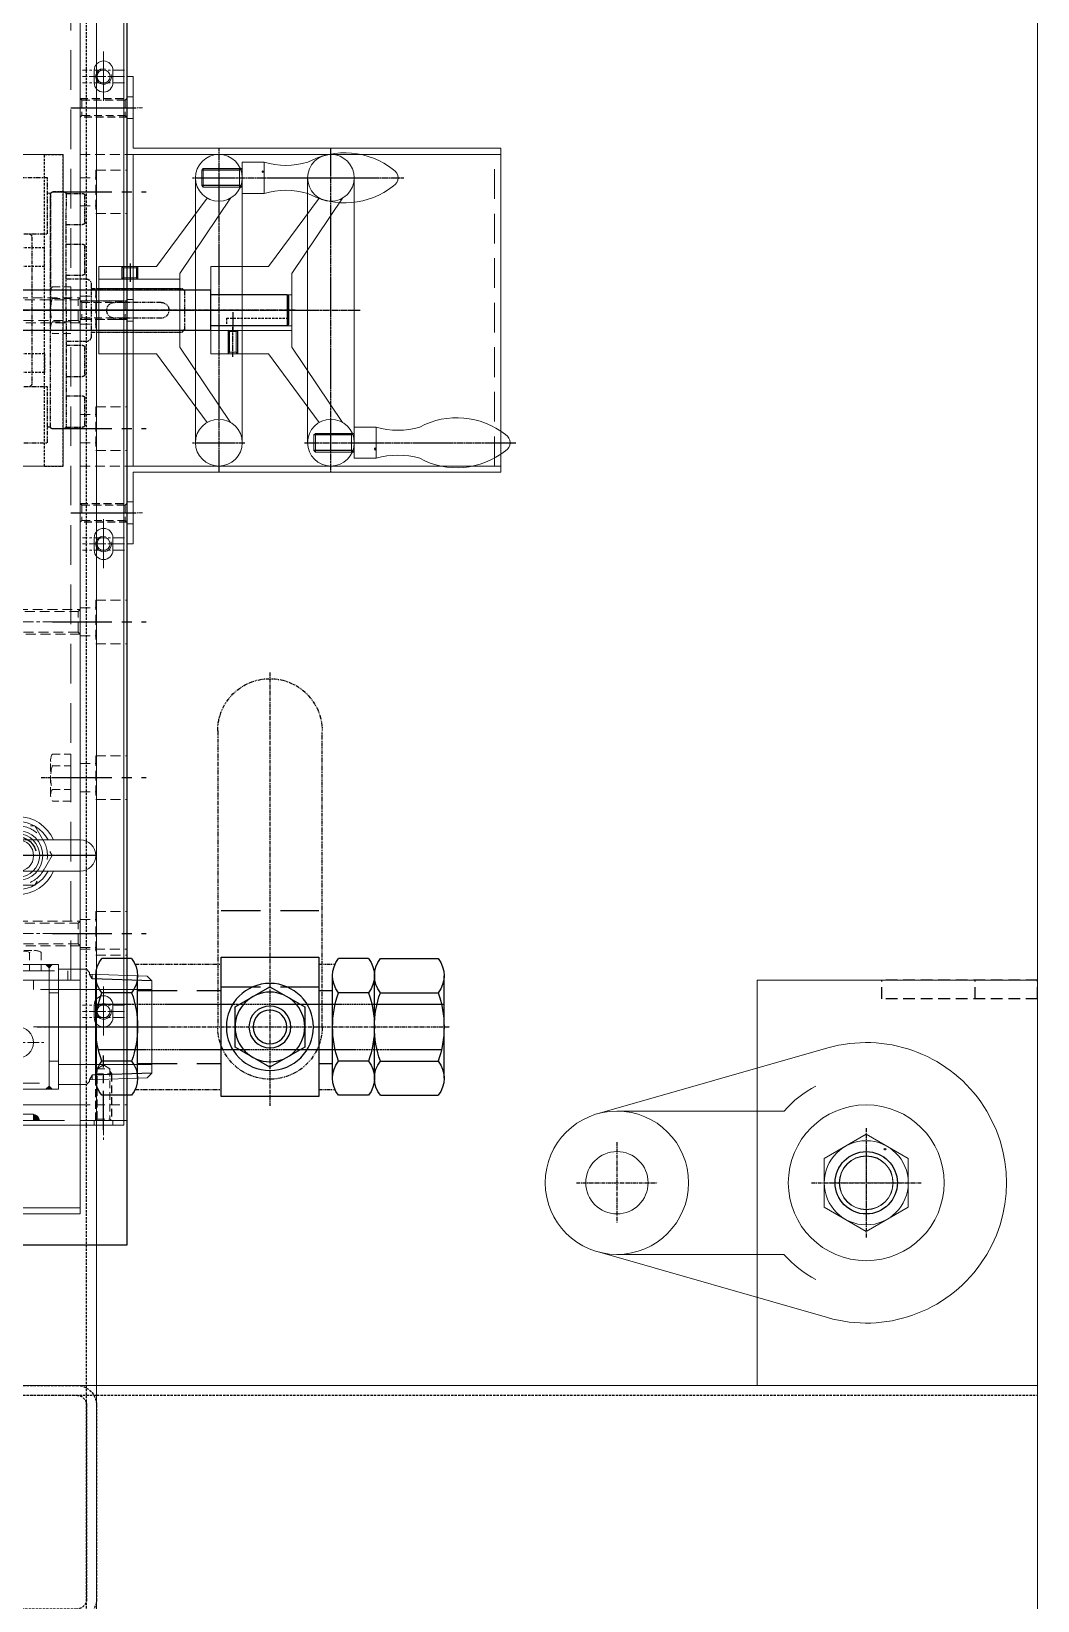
# Model space of a CAD drawing. Header units: millimetres. Extents: x -32759 to 129432, y 390 to 54305.
# Drawn here: x 22069 to 22392, y 24913 to 25416 of the extents above; entities that cross this region are included whole.
import ezdxf

# ---------------------------------------------------------------- set-up
doc = ezdxf.new("R2010")
doc.units = ezdxf.units.MM
for name, pattern in [('AM_ISO08W050', [18, 12, -1.5, 3, -1.5]), ('CENTER', [2, 1.25, -0.25, 0.25, -0.25]), ('CENTER1', [10, 7, -1, 1, -1]), ('CENTER2', [28.575, 19.05, -3.175, 3.175, -3.175]), ('DASHED', [19.05, 12.7, -6.35]), ('HIDDEN', [0.375, 0.25, -0.125]), ('HIDDEN2', [4.7625, 3.175, -1.5875]), ('HIDDENX2', [19.05, 12.7, -6.35]), ('PHANTOM', [2.5, 1.25, -0.25, 0.25, -0.25, 0.25, -0.25]), ('PHANTOMX2', [5, 2.5, -0.5, 0.5, -0.5, 0.5, -0.5])]:
    doc.linetypes.add(name, pattern=pattern)
for name, color, linetype in [('01a', 8, 'Continuous'), ('01d', 211, 'Continuous'), ('102', 7, 'Continuous'), ('BALL-VALVE-1', 1, 'CENTER'), ('BALL-VALVE-2', 2, 'HIDDEN'), ('BALL-VALVE-3', 3, 'DASHED'), ('BALL-VALVE-4', 4, 'PHANTOM'), ('BALL-VALVE-5', 7, 'Continuous'), ('BALL-VALVE-8', 8, 'Continuous'), ('BOM-UDEF', 3, 'Continuous'), ('CEN', 1, 'CENTER'), ('CENTER', 1, 'CENTER'), ('CL', 1, 'CENTER'), ('FL', 3, 'Continuous'), ('H', 2, 'HIDDEN'), ('HL', 2, 'HIDDEN'), ('IL', 5, 'PHANTOM'), ('RD', 5, 'Continuous'), ('THIN', 3, 'Continuous'), ('중심선', 1, 'CENTER2')]:
    doc.layers.add(name, color=color, linetype=linetype)
doc.layers.add('_BODY', color=7, linetype='Continuous', lineweight=13)

# ---------------------------------------------------------------- blocks, each defined once
blk = doc.blocks.new('r6urtwtw')
at = {"ltscale": 0.5}
blk.add_line((205988.3, 30897.38), (208348.3, 30897.38), dxfattribs=at)
blk = doc.blocks.new('6ertwstw')
at = {"ltscale": 0.5}
for q in [(205552.73, 31324.74), (205627.73, 30724.74)]:
    blk.add_line((205627.73, 31324.74), q, dxfattribs=at)
at = {"layer": 'HL', "ltscale": 3}
blk.add_line((205624.53, 30724.74), (205624.53, 31324.74), dxfattribs=at)
blk = doc.blocks.new('5ysrgsds')
at = {"color": 1, "linetype": 'AM_ISO08W050'}
for p, q in [((32769.17, -91740.58), (32769.17, -91764.58)), ((32757.17, -91752.58), (32781.17, -91752.58))]:
    blk.add_line(p, q, dxfattribs=at)
at = {"color": 3}
blk.add_circle((32769.17, -91752.58), 8.65, dxfattribs=at)
at = {"color": 1}
blk.add_arc((32769.17, -91752.58), 10, 270, 180, dxfattribs=at)
blk = doc.blocks.new('turwt')
at = {"color": 3}
for p, q in [((209511.67, 17710.88), (209421.67, 17710.88)), ((209421.67, 17710.88), (209421.67, 17580.88)), ((209511.67, 17710.88), (209511.67, 17580.88)), ((209511.67, 17580.88), (209421.67, 17580.88))]:
    blk.add_line(p, q, dxfattribs=at)
blk.add_blockref('5ysrgsds', (176707.5, 109398.46), dxfattribs=at)
blk = doc.blocks.new('6erwt')
at = {"layer": 'H', "ltscale": 15}
for p, q in [((209894.97, 17670.64), (209894.97, 17676.64)), ((209894.97, 17676.64), (209944.97, 17676.64)), ((209914.97, 17670.64), (209914.97, 17676.64)), ((209944.97, 17670.64), (209944.97, 17676.64)), ((209894.97, 17670.64), (209944.97, 17670.64))]:
    blk.add_line(p, q, dxfattribs=at)
blk = doc.blocks.new('HS_BOM', base_point=(-3113.55, 16316.28))
at = {"layer": 'BOM-UDEF'}
blk.add_circle((-3113.55, 16316.28), 0.25, dxfattribs=at)
blk = doc.blocks.new('jt-m20앙카조절좌-b')
for p, q in [((63882.05, 12636.07), (63956, 12657.24)), ((63888.38, 12636.96), (63942, 12636.96)), ((63968.38, 12629.55), (63954.88, 12621.76)), ((63981.88, 12621.76), (63968.38, 12629.55)), ((63954.88, 12621.76), (63954.88, 12606.17)), ((63981.88, 12606.17), (63981.88, 12621.76)), ((63954.88, 12606.17), (63968.38, 12598.37)), ((63968.38, 12598.37), (63981.88, 12606.17)), ((63882.05, 12591.85), (63956, 12570.69)), ((63888.38, 12590.96), (63942, 12590.96))]:
    blk.add_line(p, q)
for centre, radius in [((63888.38, 12613.96), 23), ((63968.38, 12613.96), 25), ((63968.38, 12613.96), 13.5), ((63888.38, 12613.96), 10), ((63968.38, 12613.96), 8.56)]:
    blk.add_circle(centre, radius)
for radius, start, end in [(45.01, 254.0289, 105.9711), (35, 117.4585, 138.9177), (35, 221.0823, 242.5415)]:
    blk.add_arc((63968.38, 12613.96), radius, start, end)
at = {"layer": 'CL'}
for p, q in [((63968.38, 12631.54), (63968.38, 12596.38)), ((63888.38, 12626.96), (63888.38, 12600.96)), ((63875.38, 12613.96), (63901.38, 12613.96)), ((63950.8, 12613.96), (63985.96, 12613.96))]:
    blk.add_line(p, q, dxfattribs=at)
at = {"layer": 'RD'}
blk.add_circle((63968.38, 12613.96), 10, dxfattribs=at)
at = {"layer": 'BOM-UDEF'}
blk.add_blockref('HS_BOM', (63974.38, 12624.76), dxfattribs=at)
blk = doc.blocks.new('etqwrw')
at = {"color": 0, "rotation": 270}
for name, p in [('turwt', (193448.45, 226652.08)), ('6erwt', (193482.69, 227125.38))]:
    blk.add_blockref(name, p, dxfattribs=at)
at = {"extrusion": (0, 0, -1), "zscale": -1, "rotation": 89.98150622363195}
blk.add_blockref('jt-m20앙카조절좌-b', (-198501.02, -46797.05), dxfattribs=at)
blk = doc.blocks.new('78544')
at = {"color": 0}
for name, p in [('r6urtwtw', (-16068.99, -6753.33)), ('6ertwstw', (-14113.42, -7180.69)), ('etqwrw', (-19515.03, 6913.65))]:
    blk.add_blockref(name, p, dxfattribs=at)
blk = doc.blocks.new('546YQQR3')
at = {"ltscale": 0.5}
blk.add_line((208098.28, 17591.14), (207248.28, 17591.14), dxfattribs=at)
at = {"layer": 'CL', "ltscale": 0.5}
blk.add_line((207673.28, 17601.14), (207673.28, 16756.14), dxfattribs=at)
blk = doc.blocks.new('T7WERRR')
at = {"ltscale": 0.5}
blk.add_circle((209733.01, 15880.5), 4.5, dxfattribs=at)
at = {"layer": 'CL', "ltscale": 0.5}
for p, q in [((209733.01, 15886.31), (209733.01, 15874.7)), ((209727.2, 15880.5), (209738.81, 15880.5))]:
    blk.add_line(p, q, dxfattribs=at)
blk = doc.blocks.new('563RR')
at = {"ltscale": 0.5}
for p, q in [((209510.14, 15769.84), (209510.14, 15899.84)), ((209510.14, 15899.84), (209610.14, 15899.84)), ((209610.14, 15769.84), (209610.14, 15899.84)), ((209510.14, 15769.84), (209610.14, 15769.84))]:
    blk.add_line(p, q, dxfattribs=at)
for p in [(-207.86, -5.67), (-137.86, -5.67), (-207.86, -85.67), (-137.86, -85.67)]:
    blk.add_blockref('T7WERRR', p)
blk = doc.blocks.new('RUERR')
at = {"layer": 'HL', "ltscale": 3}
for p, q in [((209510.14, 15623.75), (209610.14, 15623.75)), ((209510.14, 15617.75), (209510.14, 15623.75)), ((209610.14, 15617.75), (209610.14, 15623.75)), ((209510.14, 15617.75), (209610.14, 15617.75))]:
    blk.add_line(p, q, dxfattribs=at)
blk = doc.blocks.new('T7IEEW')
at = {"layer": 'HL', "ltscale": 3}
for p, q in [((209746.18, 15617.75), (209746.18, 15623.75)), ((209864.18, 15623.75), (209746.18, 15623.75)), ((209864.18, 15617.75), (209864.18, 15623.75)), ((209864.18, 15617.75), (209746.18, 15617.75))]:
    blk.add_line(p, q, dxfattribs=at)
blk = doc.blocks.new('6RUWAQ')
for name, p in [('563RR', (0, 479.03)), ('RUERR', (0, 755.12))]:
    blk.add_blockref(name, p)
at = {"rotation": 90}
blk.add_blockref('T7IEEW', (225163.9, -193491.31), dxfattribs=at)
at = {"xscale": -1}
for name, p, rotation in [('T7IEEW', (193956.39, -193491.31), 270), ('RUERR', (0, 31872.62), 180)]:
    blk.add_blockref(name, p, dxfattribs=dict(at, rotation=rotation))
blk = doc.blocks.new('UYEWS')
for name, p in [('546YQQR3', (0, 293.69)), ('6RUWAQ', (-1886.86, 1495.21))]:
    blk.add_blockref(name, p)
blk = doc.blocks.new('56WERWT')
at = {"ltscale": 0.5}
for p, q in [((208553.36, 12985.34), (207713.36, 12985.34)), ((207713.36, 12985.34), (207713.36, 12910.34)), ((208553.36, 12985.34), (208553.36, 12910.34)), ((207713.36, 12910.34), (208553.36, 12910.34))]:
    blk.add_line(p, q, dxfattribs=at)
at = {"layer": 'HL', "ltscale": 3}
for p, q in [((207713.36, 12982.14), (208553.36, 12982.14)), ((207713.36, 12913.54), (208553.36, 12913.54))]:
    blk.add_line(p, q, dxfattribs=at)
blk = doc.blocks.new('875654')
at = {"layer": 'HL', "ltscale": 3}
for p, q in [((237346.1, 2606.34), (237283.9, 2606.34)), ((237277.5, 2599.94), (237277.5, 2537.74)), ((237280.7, 2599.94), (237280.7, 2537.74)), ((237346.1, 2603.14), (237283.9, 2603.14)), ((237349.3, 2537.74), (237349.3, 2599.94)), ((237352.5, 2537.74), (237352.5, 2599.94)), ((237283.9, 2534.54), (237346.1, 2534.54)), ((237283.9, 2531.34), (237346.1, 2531.34))]:
    blk.add_line(p, q, dxfattribs=at)
for centre, radius, start, end in [((237283.9, 2599.94), 6.4, 90, 180), ((237346.1, 2599.94), 6.4, 0, 90), ((237283.9, 2599.94), 3.2, 90, 180), ((237346.1, 2599.94), 3.2, 0, 90), ((237283.9, 2537.74), 6.4, 180, 270), ((237283.9, 2537.74), 3.2, 180, 270), ((237346.1, 2537.74), 6.4, 270, 0), ((237346.1, 2537.74), 3.2, 270, 0)]:
    blk.add_arc(centre, radius, start, end, dxfattribs=at)
blk = doc.blocks.new('574534')
for name, p in [('UYEWS', (-13724.46, 3117.63)), ('56WERWT', (-14184.54, 8017.12))]:
    blk.add_blockref(name, p)
at = {"color": 0}
blk.add_blockref('875654', (-43748.68, 18396.12), dxfattribs=at)
blk = doc.blocks.new('AE4TV4SE5YR6Y')
at = {"color": 2, "linetype": 'HIDDENX2', "ltscale": 0.5}
blk.add_lwpolyline([(-7337.92, 5245.23), (-7326.95, 5245.23), (-7321.47, 5254.73), (-7326.95, 5264.23), (-7337.92, 5264.23), (-7343.41, 5254.73), (-7337.92, 5245.23)], dxfattribs=at)
blk.add_circle((-7332.44, 5254.73), 9.5, dxfattribs=at)
blk.add_circle((-7332.44, 5254.73), 5.05)
at = {"layer": 'CENTER'}
for p, q in [((-7332.44, 5267.23), (-7332.44, 5242.23)), ((-7346.41, 5254.73), (-7318.47, 5254.73))]:
    blk.add_line(p, q, dxfattribs=at)
at = {"layer": 'THIN'}
blk.add_arc((-7332.44, 5254.73), 6, 255, 165, dxfattribs=at)
blk = doc.blocks.new('A4TCES5YTRTY')
at = {"color": 2, "linetype": 'HIDDENX2', "ltscale": 0.2}
for p, q in [((-7334.72, 5174.17), (-7340.64, 5174.17)), ((-7334.14, 5176.05), (-7334.14, 5164.79)), ((-7334.72, 5166.67), (-7340.64, 5166.67))]:
    blk.add_line(p, q, dxfattribs=at)
blk.add_lwpolyline([(-7340.64, 5177.92), (-7334.72, 5177.92, -0.309401), (-7334.72, 5174.17, -0.154701), (-7334.72, 5166.67, -0.309401), (-7334.72, 5162.91), (-7340.64, 5162.91), (-7340.64, 5177.92)], format="xyb", dxfattribs=at)
at = {"layer": 'CENTER'}
blk.add_line((-7331.14, 5170.42), (-7343.64, 5170.42), dxfattribs=at)
blk = doc.blocks.new('A$C0981541C')
at = {"color": 3}
for p, q in [((365, 40), (-65, 40)), ((-65, 40), (-65, 0)), ((365, 0), (365, 40)), ((365, 0), (-65, 0))]:
    blk.add_line(p, q, dxfattribs=at)
at = {"color": 2, "linetype": 'HIDDENX2'}
for p, q in [((-62, 40), (-62, 4)), ((362, 4), (362, 40)), ((-65, 4), (-62, 4)), ((-65, 3), (365, 3)), ((362, 4), (365, 4))]:
    blk.add_line(p, q, dxfattribs=at)
at = {"color": 1, "linetype": 'CENTER', "ltscale": 3}
for p, q in [((-25, 34.44), (-25, 5.56)), ((325, 34.44), (325, 5.56)), ((-10.56, 20), (-39.44, 20)), ((310.56, 20), (339.44, 20))]:
    blk.add_line(p, q, dxfattribs=at)
at = {"color": 3}
for centre in [(-25, 20), (325, 20)]:
    blk.add_circle(centre, 7, dxfattribs=at)
at = {"extrusion": (0, 0, -1), "zscale": -1, "rotation": 90.00000000000004}
for p in [(5279.73, 7352.44), (4929.73, 7352.44)]:
    blk.add_blockref('AE4TV4SE5YR6Y', p, dxfattribs=at)
at = {"extrusion": (0, 0, -1), "xscale": -1, "zscale": -1}
blk.add_blockref('A4TCES5YTRTY', (-7278.64, -5150.42), dxfattribs=at)
at = {"xscale": -1}
blk.add_blockref('A4TCES5YTRTY', (-6978.64, -5150.42), dxfattribs=at)
at = {"extrusion": (0, 0, -1), "xscale": -1, "zscale": -1, "rotation": 270}
for p in [(-5170.42, 7343.64), (-5320.42, 7343.64), (-5470.42, 7343.64)]:
    blk.add_blockref('A4TCES5YTRTY', p, dxfattribs=at)
blk = doc.blocks.new('A$C4AA64E7E')
at = {"color": 3}
for p, q in [((-20, 0), (-20, -40)), ((-20, 0), (630, 0)), ((-20, -40), (630, -40))]:
    blk.add_line(p, q, dxfattribs=at)
at = {"color": 2, "linetype": 'HIDDENX2', "ltscale": 3}
blk.add_line((-5, 0), (-5, -3), dxfattribs=at)
at = {"color": 2, "linetype": 'HIDDENX2'}
blk.add_line((-20, -3), (630, -3), dxfattribs=at)
at = {"color": 1, "linetype": 'CENTER', "ltscale": 3}
blk.add_line((8.91, -20), (-8.91, -20), dxfattribs=at)
at = {"color": 3}
blk.add_circle((0, -20), 5, dxfattribs=at)
blk = doc.blocks.new('A$C50693D2F')
at = {"color": 0, "linetype": 'HIDDEN', "ltscale": 10}
for p, q in [((17.3, -6.06), (17.3, -11.06)), ((18.9, -6.49), (18.9, -10.62))]:
    blk.add_line(p, q, dxfattribs=at)
for points in [[(2.3, -6.06), (2.73, -6.49), (2.73, -10.62), (2.3, -11.06)], [(2.73, -6.49), (18.9, -6.49), (20.09, -8.56), (18.9, -10.62), (2.73, -10.62)]]:
    blk.add_lwpolyline(points, dxfattribs=at)
at = {"layer": 'CENTER', "ltscale": 10}
blk.add_line((-0.7, -8.56), (23.09, -8.56), dxfattribs=at)
at = {"layer": 'THIN', "color": 0, "linetype": 'HIDDEN', "ltscale": 10}
for points in [[(2.3, -6.06), (17.3, -6.06), (18.05, -6.49)], [(18.05, -10.62), (17.3, -11.06), (2.3, -11.06)]]:
    blk.add_lwpolyline(points, dxfattribs=at)
blk = doc.blocks.new('A$C48716A74')
at = {"color": 2}
for p, q in [((-15, -60), (-15, 460)), ((0, 460), (-15, 460)), ((0, -60), (0, 460)), ((0, -60), (-15, -60))]:
    blk.add_line(p, q, dxfattribs=at)
at = {"color": 0, "linetype": 'HIDDEN2'}
for p, q in [((0, 455), (-15, 455)), ((-5, 407), (-15, 407)), ((0, 405), (-15, 405)), ((-5, 393), (-5, 407)), ((0, 404.5), (-5, 404.5)), ((-5, 393), (-15, 393)), ((0, 395.5), (-5, 395.5)), ((-5, 357), (-15, 357)), ((-5, 343), (-5, 357)), ((0, 354.5), (-5, 354.5)), ((-5, 343), (-15, 343)), ((0, 345.5), (-5, 345.5)), ((-5, 307), (-15, 307)), ((-5, 293), (-5, 307)), ((0, 304.5), (-5, 304.5)), ((-5, 293), (-15, 293)), ((0, 295.5), (-5, 295.5)), ((0, 250), (-15, 250)), ((-5, 245), (-15, 245)), ((-5, 231), (-5, 245)), ((0, 242.5), (-5, 242.5)), ((0, 233.5), (-5, 233.5)), ((-5, 231), (-15, 231)), ((-5, 207), (-15, 207)), ((-5, 193), (-5, 207)), ((0, 203), (-15, 203)), ((0, 204.5), (-5, 204.5)), ((0, 197), (-15, 197)), ((-5, 193), (-15, 193)), ((0, 195.5), (-5, 195.5)), ((-5, 169), (-15, 169)), ((-5, 155), (-5, 169)), ((0, 166.5), (-5, 166.5)), ((0, 157.5), (-5, 157.5)), ((-5, 155), (-15, 155)), ((0, 150), (-15, 150)), ((-5, 107), (-15, 107)), ((-5, 93), (-5, 107)), ((0, 104.5), (-5, 104.5)), ((-5, 93), (-15, 93)), ((0, 95.5), (-5, 95.5)), ((-5, 57), (-15, 57)), ((-5, 43), (-5, 57)), ((0, 54.5), (-5, 54.5)), ((0, 45.5), (-5, 45.5)), ((-5, 43), (-15, 43)), ((-5, 7), (-15, 7)), ((-5, -7), (-5, 7)), ((0, 4.5), (-5, 4.5)), ((0, -5), (-15, -5)), ((0, -4.5), (-5, -4.5)), ((-5, -7), (-15, -7)), ((0, -55), (-15, -55))]:
    blk.add_line(p, q, dxfattribs=at)
at = {"color": 1, "linetype": 'CENTER', "ltscale": 3}
for p, q in [((-7.5, 429.58), (-7.5, 420.42)), ((-2.92, 425), (-12.08, 425)), ((-7.5, 279.58), (-7.5, 270.42)), ((-2.92, 275), (-12.08, 275)), ((-7.5, 129.58), (-7.5, 120.42)), ((-2.92, 125), (-12.08, 125)), ((-2.92, -25), (-12.08, -25)), ((-7.5, -20.42), (-7.5, -29.58))]:
    blk.add_line(p, q, dxfattribs=at)
at = {"color": 251, "linetype": 'HIDDEN', "ltscale": 10}
for points in [[(-15, 262), (-14.46, 262.54), (-14.46, 267.46), (-15, 268)], [(-14.46, 267.46), (-0.54, 267.46)], [(0, 262), (-0.54, 262.54), (-0.54, 267.46), (0, 268)], [(-0.54, 262.54), (-14.46, 262.54)], [(-15, 197), (-14.46, 197.54), (-14.46, 202.46), (-15, 203)], [(-14.46, 202.46), (-0.54, 202.46)], [(0, 197), (-0.54, 197.54), (-0.54, 202.46), (0, 203)], [(-0.54, 197.54), (-14.46, 197.54)], [(-15, 132), (-14.46, 132.54), (-14.46, 137.46), (-15, 138)], [(-14.46, 137.46), (-0.54, 137.46)], [(0, 132), (-0.54, 132.54), (-0.54, 137.46), (0, 138)], [(-0.54, 132.54), (-14.46, 132.54)]]:
    blk.add_lwpolyline(points, dxfattribs=at)
at = {"color": 3}
for centre in [(-7.5, 425), (-7.5, 275), (-7.5, 125), (-7.5, -25)]:
    blk.add_circle(centre, 2.1, dxfattribs=at)
for centre in [(-7.5, 425), (-7.5, 275), (-7.5, 125), (-7.5, -25)]:
    blk.add_arc(centre, 2.5, 254.966, 194.591)
at = {"layer": 'CEN', "color": 6, "linetype": 'CENTER2'}
for p, q in [((8.85, 430), (-21.19, 430)), ((8.85, -30), (-21.19, -30))]:
    blk.add_line(p, q, dxfattribs=at)
at = {"layer": 'CEN', "linetype": 'CENTER2'}
for p, q in [((8.85, 400), (-21.19, 400)), ((8.85, 400), (-21.19, 400)), ((8.85, 350), (-21.19, 350)), ((8.85, 350), (-21.19, 350)), ((8.85, 300), (-21.19, 300)), ((8.85, 300), (-21.19, 300)), ((8.85, 238), (-21.19, 238)), ((8.85, 238), (-21.19, 238)), ((8.85, 200), (-21.19, 200)), ((8.85, 200), (-21.19, 200)), ((8.85, 162), (-21.19, 162)), ((8.85, 162), (-21.19, 162)), ((8.85, 100), (-21.19, 100)), ((8.85, 100), (-21.19, 100)), ((8.85, 50), (-21.19, 50)), ((8.85, 50), (-21.19, 50)), ((8.85, 0), (-21.19, 0)), ((8.85, 0), (-21.19, 0))]:
    blk.add_line(p, q, dxfattribs=at)
at = {"layer": 'CENTER', "linetype": 'PHANTOMX2', "ltscale": 10}
for p, q in [((3, 265), (-18, 265)), ((3, 135), (-18, 135))]:
    blk.add_line(p, q, dxfattribs=at)
at = {"layer": 'THIN', "color": 251, "linetype": 'HIDDEN', "ltscale": 10}
for points in [[(-15, 268), (0, 268)], [(0, 262), (-15, 262)], [(-15, 203), (0, 203)], [(0, 197), (-15, 197)], [(-15, 138), (0, 138)], [(0, 132), (-15, 132)]]:
    blk.add_lwpolyline(points, dxfattribs=at)
at = {"ltscale": 10, "rotation": 270}
blk.add_blockref('A$C50693D2F', (1.06, 462.3), dxfattribs=at)
at = {"ltscale": 10, "xscale": -1, "rotation": 270}
blk.add_blockref('A$C50693D2F', (1.06, -62.3), dxfattribs=at)
blk = doc.blocks.new('A$C4E0D1D3E')
at = {"color": 4}
for p, q in [((-2, -13), (-2, 10)), ((0, 10), (-2, 10)), ((0, -15), (0, 10)), ((-2, -13), (-120, -13)), ((-120, -13), (-120, -117)), ((0, -15), (-120, -15)), ((-2, -15), (-2, -115)), ((0, -15), (0, -115)), ((-120, -115), (0, -115)), ((0, -115), (0, -140)), ((-2, -117), (-120, -117)), ((-2, -140), (-2, -117)), ((0, -140), (-2, -140))]:
    blk.add_line(p, q, dxfattribs=at)
at = {"color": 1, "linetype": 'CENTER'}
for p, q in [((-5, 0), (3, 0)), ((-5, -65), (3, -65)), ((-5, -130), (3, -130))]:
    blk.add_line(p, q, dxfattribs=at)
at = {"color": 2, "linetype": 'HIDDEN2', "ltscale": 3}
for p, q in [((-2, 3.5), (0, 3.5)), ((-2, -3.5), (0, -3.5)), ((-118, -15), (-118, -115)), ((-2, -61.5), (0, -61.5)), ((-2, -68.5), (0, -68.5)), ((-2, -126.5), (0, -126.5)), ((-2, -133.5), (0, -133.5))]:
    blk.add_line(p, q, dxfattribs=at)
blk = doc.blocks.new('A$C1A602C20')
at = {"color": 3}
for p, q in [((503.16, -121.52), (-116.84, -121.52)), ((-116.84, -123.52), (-116.84, -121.52)), ((503.16, -123.52), (-116.84, -123.52))]:
    blk.add_line(p, q, dxfattribs=at)
blk = doc.blocks.new('A$C53025D84')
at = {"layer": 'BALL-VALVE-1'}
for p, q in [((123.76, 60.25), (123.76, -78.79)), ((181.53, -53.51), (65.99, -53.51))]:
    blk.add_line(p, q, dxfattribs=at)
at = {"layer": 'BALL-VALVE-2'}
for p, q in [((179.64, -46.25), (67.87, -46.25)), ((178.79, -60.78), (68.72, -60.78))]:
    blk.add_line(p, q, dxfattribs=at)
at = {"layer": 'BALL-VALVE-3'}
for p, q in [((139.43, -16.1), (108.08, -16.1)), ((108.11, -41.78), (103.64, -41.78)), ((139.43, -40.62), (108.08, -40.62)), ((166.23, -41.78), (139.4, -41.78)), ((108.11, -65.25), (103.64, -65.25)), ((166.23, -65.25), (139.4, -65.25))]:
    blk.add_line(p, q, dxfattribs=at)
at = {"layer": 'BALL-VALVE-4'}
for p, q in [((108.11, -33.4), (102.83, -33.4)), ((167.03, -33.4), (139.4, -33.4)), ((108.11, -73.63), (102.83, -73.63)), ((167.03, -73.63), (139.4, -73.63))]:
    blk.add_line(p, q, dxfattribs=at)
blk.add_lwpolyline([(106.99, -53.51), (106.99, 41.49, -1), (140.52, 41.49), (140.52, -53.51, -1), (106.99, -53.51, -1)], format="xyb", dxfattribs=at)
at = {"layer": 'BALL-VALVE-5'}
for p, q in [((88.31, -31.59), (69.79, -31.59)), ((92.14, -31.59), (101.72, -31.59)), ((168.14, -31.59), (177.72, -31.59)), ((67.87, -69.97), (67.87, -37.06)), ((90.23, -69.97), (90.23, -37.06)), ((90.23, -69.97), (90.23, -37.06)), ((103.64, -69.97), (103.64, -37.06)), ((166.23, -69.97), (166.23, -37.06)), ((179.64, -69.97), (179.64, -37.06)), ((88.31, -42.55), (69.79, -42.55)), ((92.14, -42.55), (101.72, -42.55)), ((168.14, -42.55), (177.72, -42.55)), ((88.31, -64.48), (69.79, -64.48)), ((92.14, -64.48), (101.72, -64.48)), ((168.14, -64.48), (177.72, -64.48)), ((88.31, -75.44), (69.79, -75.44)), ((92.14, -75.44), (101.72, -75.44)), ((168.14, -75.44), (177.72, -75.44))]:
    blk.add_line(p, q, dxfattribs=at)
for points in [[(108.11, -75.87), (139.4, -75.87), (139.4, -31.16), (108.11, -31.16)], [(123.76, -66.41), (134.92, -59.96), (134.92, -47.06), (123.76, -40.62), (112.59, -47.06), (112.59, -59.96)]]:
    blk.add_lwpolyline(points, close=True, dxfattribs=at)
for radius in [13.97, 11.17, 6.71]:
    blk.add_circle((123.76, -53.51), radius, dxfattribs=at)
for centre, radius, start, end in [((76.66, -37.07), 8.79, 141.4251, 218.5749), ((81.44, -37.07), 8.79, 321.4251, 38.5749), ((99.01, -37.07), 8.79, 141.4251, 218.5749), ((94.85, -37.07), 8.79, 321.4251, 38.5749), ((175.01, -37.07), 8.79, 141.4251, 218.5749), ((170.85, -37.07), 8.79, 321.4251, 38.5749), ((100.19, -53.51), 32.32, 160.1638, 199.8362), ((57.91, -53.51), 32.32, 340.1638, 19.8362), ((122.54, -53.51), 32.32, 160.1638, 199.8362), ((71.32, -53.51), 32.32, 340.1638, 19.8362), ((198.54, -53.51), 32.32, 160.1638, 199.8362), ((147.32, -53.51), 32.32, 340.1638, 19.8362), ((76.66, -69.96), 8.79, 141.4251, 218.5749), ((81.44, -69.96), 8.79, 321.4251, 38.5749), ((99.01, -69.96), 8.79, 141.4251, 218.5749), ((94.85, -69.96), 8.79, 321.4251, 38.5749), ((175.01, -69.96), 8.79, 141.4251, 218.5749), ((170.85, -69.96), 8.79, 321.4251, 38.5749)]:
    blk.add_arc(centre, radius, start, end, dxfattribs=at)
at = {"layer": 'BALL-VALVE-8'}
blk.add_circle((123.76, -53.51), 5.42, dxfattribs=at)
blk = doc.blocks.new('WEVWE4TRCER5TY')
for p, q in [((-5658.66, 747.58), (-5658.66, 784.58)), ((-5647.79, 781.5), (-5647.79, 782.98)), ((-5658.66, 778.08), (-5628.66, 778.08)), ((-5658.66, 754.08), (-5628.66, 754.08)), ((-5647.79, 750.66), (-5647.79, 749.19))]:
    blk.add_line(p, q)
blk.add_lwpolyline([(-5658.66, 784.58), (-5649.66, 784.58), (-5648.66, 783.58), (-5648.66, 783.01), (-5630.19, 782.43), (-5628.66, 780.9), (-5628.66, 751.26), (-5630.19, 749.74), (-5648.66, 749.16), (-5648.66, 748.58), (-5649.66, 747.58), (-5658.66, 747.58)])
at = {"layer": 'CENTER'}
blk.add_line((-5665.47, 766.08), (-5623.92, 766.08), dxfattribs=at)
at = {"layer": 'THIN'}
for points in [[(-5628.66, 780.9), (-5647.79, 781.5), (-5648.66, 783.01)], [(-5628.66, 751.26), (-5647.79, 750.66), (-5648.66, 749.16)]]:
    blk.add_lwpolyline(points, dxfattribs=at)
blk = doc.blocks.new('A$C22B00287')
for points in [[(-80, 51), (-81, 52), (-79, 52)], [(-79, 12), (-80, 13), (-81, 12)]]:
    blk.add_hatch(color=256).paths.add_polyline_path(points)
for p, q in [((-81, 52), (-79, 52)), ((-81, 12), (-79, 12))]:
    blk.add_line(p, q)
at = {"color": 2, "linetype": 'HIDDEN2', "ltscale": 2}
for p, q in [((520, 50), (-80, 50)), ((-83, 43), (-80, 43)), ((-83, 21), (-80, 21)), ((-80, 14), (520, 14))]:
    blk.add_line(p, q, dxfattribs=at)
at = {"color": 1, "linetype": 'CENTER1', "ltscale": 2}
blk.add_line((-88, 32), (-75, 32), dxfattribs=at)
for points in [[(-81, 52), (-83, 52), (-83, 12), (-81, 12), (-80, 13), (-80, 51)], [(519, 52), (-79, 52), (-80, 51), (-80, 13), (-79, 12), (519, 12), (520, 13), (520, 51)]]:
    blk.add_lwpolyline(points, close=True)
at = {"xscale": -1}
blk.add_blockref('WEVWE4TRCER5TY', (-5741.66, -734.08), dxfattribs=at)
blk = doc.blocks.new('A$C66C32B64')
at = {"ltscale": 10}
blk.add_lwpolyline([(-8.93, 5), (31.07, 5, -1), (31.07, -5), (-8.93, -5, -1)], format="xyb", close=True, dxfattribs=at)
for radius, start, end in [(12.5, 23.5782, 156.4218), (10.91, 27.2772, 152.7228), (12.5, 203.5782, 336.4218), (10.91, 207.2772, 332.7228)]:
    blk.add_arc((11.07, 0), radius, start, end, dxfattribs=at)
at = {"layer": 'CENTER', "ltscale": 10}
for p, q in [((11.07, 12.5), (11.07, -12.5)), ((-13.93, 0), (36.07, 0))]:
    blk.add_line(p, q, dxfattribs=at)
blk = doc.blocks.new('A$C1D586A40')
at = {"ltscale": 10}
h = blk.add_hatch(color=256, dxfattribs=at)
h.dxf.hatch_style = 1
h.paths.add_polyline_path([(150, 601.76, -0.414214), (148, 603.76), (150, 603.76)])
at = {"color": 3}
for p, q in [((135, 631.76), (216, 631.76)), ((135, 631.76), (135, 605.26)), ((121, 605.26), (799, 605.26)), ((121, 82.26), (121, 605.26)), ((124.5, 566.76), (124.5, 570.76)), ((130.5, 566.76), (130.5, 570.76)), ((124.5, 416.76), (124.5, 420.76)), ((130.5, 420.76), (130.5, 416.76)), ((124.5, 266.76), (124.5, 270.76)), ((130.5, 270.76), (130.5, 266.76))]:
    blk.add_line(p, q, dxfattribs=at)
at = {"color": 1, "linetype": 'CENTER', "ltscale": 3}
for p, q in [((127.5, 598.76), (127.5, 610.26)), ((127.5, 560.76), (127.5, 576.76)), ((120.75, 570.76), (134.25, 570.76)), ((120.75, 568.76), (134.25, 568.76)), ((120.75, 566.76), (134.25, 566.76)), ((140.56, 518.76), (169.44, 518.76)), ((127.5, 410.76), (127.5, 426.76)), ((120.75, 420.76), (134.25, 420.76)), ((120.75, 418.76), (134.25, 418.76)), ((120.75, 416.76), (134.25, 416.76)), ((127.5, 260.76), (127.5, 276.76)), ((120.75, 270.76), (134.25, 270.76)), ((120.75, 268.76), (134.25, 268.76)), ((120.75, 266.76), (134.25, 266.76))]:
    blk.add_line(p, q, dxfattribs=at)
at = {"color": 2, "linetype": 'HIDDENX2'}
for p, q in [((124.5, 603.76), (124.5, 605.26)), ((130.5, 603.76), (130.5, 605.26)), ((121, 603.76), (799, 603.76))]:
    blk.add_line(p, q, dxfattribs=at)
at = {"color": 1, "linetype": 'CENTER1'}
for p, q in [((130, 543.76), (164.42, 543.76)), ((130, 443.76), (164.42, 443.76)), ((130, 343.76), (164.42, 343.76))]:
    blk.add_line(p, q, dxfattribs=at)
at = {"color": 2, "ltscale": 10}
blk.add_lwpolyline([(785, 451.31), (785, 633.76), (135, 633.76), (135, 53.76), (785, 53.76), (785, 252.03)], dxfattribs=at)
at = {"linetype": 'HIDDEN2'}
for points in [[(135, 547.76), (155, 547.76), (156.17, 547.09)], [(135, 547.76), (135.68, 547.09), (135.68, 540.44), (135, 539.76)], [(135.68, 547.09), (157.5, 547.09), (159.42, 543.76), (157.5, 540.44), (135.68, 540.44)], [(156.17, 540.44), (155, 539.76), (135, 539.76)], [(135, 447.76), (155, 447.76), (156.17, 447.09)], [(135, 447.76), (135.68, 447.09), (135.68, 440.44), (135, 439.76)], [(135.68, 447.09), (157.5, 447.09), (159.42, 443.76), (157.5, 440.44), (135.68, 440.44)], [(156.17, 440.44), (155, 439.76), (135, 439.76)], [(135, 347.76), (155, 347.76), (156.17, 347.09)], [(135, 347.76), (135.68, 347.09), (135.68, 340.44), (135, 339.76)], [(135.68, 347.09), (157.5, 347.09), (159.42, 343.76), (157.5, 340.44), (135.68, 340.44)], [(156.17, 340.44), (155, 339.76), (135, 339.76)]]:
    blk.add_lwpolyline(points, dxfattribs=at)
at = {"color": 3}
blk.add_circle((155, 518.76), 8, dxfattribs=at)
for centre, start, end in [((127.5, 570.76), 0, 180), ((127.5, 566.76), 180, 0), ((127.5, 420.76), 0, 180), ((127.5, 416.76), 180, 0), ((127.5, 270.76), 0, 180), ((127.5, 266.76), 180, 0)]:
    blk.add_arc(centre, 3, start, end, dxfattribs=at)
for name, p in [('A$C48716A74', (135, 143.76)), ('A$C22B00287', (225, 541.76)), ('A$C4E0D1D3E', (120, 408.76))]:
    blk.add_blockref(name, p)
at = {"ltscale": 10, "xscale": -1, "rotation": 180}
for name, p in [('A$C1A602C20', (266.84, 480.25)), ('A$C53025D84', (-49.64, 520.25))]:
    blk.add_blockref(name, p, dxfattribs=at)
at = {"xscale": -1, "rotation": 180}
blk.add_blockref('A$C4AA64E7E', (155, 558.76), dxfattribs=at)
at = {"rotation": 270}
blk.add_blockref('A$C0981541C', (135, 493.76), dxfattribs=at)
at = {"ltscale": 10}
blk.add_blockref('A$C66C32B64', (143.93, 518.76), dxfattribs=at)
blk = doc.blocks.new('asdfassas')
at = {"ltscale": 0.5}
for p, q in [((130716.24, 40325.74), (129956.24, 40325.74)), ((130716.24, 39725.74), (130716.24, 40325.74))]:
    blk.add_line(p, q, dxfattribs=at)
at = {"layer": 'CL', "ltscale": 5}
blk.add_line((129946.24, 40025.74), (130726.24, 40025.74), dxfattribs=at)
blk = doc.blocks.new('zxcvzvczzx')
for p, q in [((141287.93, 35553.83), (141210.93, 35553.83)), ((141287.93, 35553.33), (141287.93, 35552.33)), ((141312.43, 35552.33), (141287.93, 35552.33)), ((141312.93, 35551.83), (141312.43, 35552.33)), ((141312.43, 35542.33), (141312.43, 35552.33)), ((141312.93, 35551.83), (141312.43, 35552.33)), ((141312.93, 35551.83), (141312.93, 35542.83)), ((141312.43, 35542.33), (141312.93, 35542.83)), ((141287.93, 35540.83), (141210.93, 35540.83)), ((141312.43, 35542.33), (141287.93, 35542.33))]:
    blk.add_line(p, q)
at = {"ltscale": 0.5}
blk.add_line((141287.93, 35553.83), (141287.93, 35540.83), dxfattribs=at)
at = {"layer": 'CENTER', "color": 1, "linetype": 'CENTER'}
blk.add_line((141314.93, 35547.33), (140910.93, 35547.33), dxfattribs=at)
at = {"layer": 'HL', "ltscale": 3}
for q in [(141292.93, 35552.33), (141312.93, 35549.83)]:
    blk.add_line((141292.93, 35549.83), q, dxfattribs=at)
at = {"layer": '중심선', "lineweight": -3}
blk.add_line((141294.93, 35547.99), (141294.93, 35554.13), dxfattribs=at)
blk = doc.blocks.new('hgfhfghfdghfhd')
at = {"color": 2, "linetype": 'HIDDEN', "ltscale": 0.5}
for p, q in [((125879.91, 38448.65), (125879.47, 38449.08)), ((125879.91, 38448.65), (125882.04, 38448.65)), ((125879.91, 38442.02), (125879.91, 38448.65)), ((125882.04, 38448.65), (125882.47, 38449.08)), ((125882.04, 38442.02), (125882.04, 38448.65)), ((125879.47, 38441.58), (125879.91, 38442.02)), ((125879.91, 38442.02), (125882.04, 38442.02)), ((125882.47, 38441.58), (125882.04, 38442.02))]:
    blk.add_line(p, q, dxfattribs=at)
at = {"layer": 'CL', "ltscale": 0.5}
blk.add_line((125880.97, 38450.08), (125880.97, 38440.58), dxfattribs=at)
at = {"layer": 'FL', "color": 2, "linetype": 'HIDDEN', "ltscale": 0.5}
for p, q in [((125879.47, 38441.58), (125879.47, 38449.08)), ((125882.47, 38441.58), (125882.47, 38449.08))]:
    blk.add_line(p, q, dxfattribs=at)
blk = doc.blocks.new('xcvbcxvxcvxcv')
at = {"ltscale": 0.5}
for p, q in [((125907.47, 38480.66), (125906.97, 38480.16)), ((125906.97, 38480.16), (125906.97, 38475.16)), ((125919.97, 38480.66), (125907.47, 38480.66)), ((125907.47, 38480.66), (125907.47, 38474.66)), ((125919.11, 38480.66), (125919.11, 38474.66)), ((125919.97, 38482.66), (125926.97, 38482.66)), ((125919.97, 38472.66), (125919.97, 38482.66)), ((125926.97, 38482.66), (125926.97, 38472.66)), ((125904.97, 38392.66), (125904.97, 38477.66)), ((125906.97, 38475.16), (125907.47, 38474.66)), ((125907.47, 38474.66), (125919.97, 38474.66)), ((125919.97, 38392.66), (125919.97, 38477.66)), ((125892.47, 38449.16), (125908.72, 38471.17)), ((125916.22, 38471.17), (125899.97, 38446.98)), ((125926.97, 38472.66), (125919.97, 38472.66)), ((125873.97, 38421.16), (125873.97, 38449.16)), ((125892.47, 38449.16), (125873.97, 38449.16)), ((125899.97, 38423.34), (125899.97, 38446.98)), ((125899.97, 38423.34), (125916.22, 38399.16)), ((125892.47, 38421.16), (125873.97, 38421.16)), ((125908.72, 38399.16), (125892.47, 38421.16))]:
    blk.add_line(p, q, dxfattribs=at)
at = {"color": 2, "linetype": 'HIDDEN', "ltscale": 0.5}
for p, q in [((125873.97, 38441.66), (125899.97, 38441.66)), ((125873.97, 38440.16), (125899.97, 38440.16)), ((125873.97, 38430.16), (125899.97, 38430.16))]:
    blk.add_line(p, q, dxfattribs=at)
at = {"ltscale": 0.5}
for centre in [(125912.47, 38477.66), (125912.47, 38392.66)]:
    blk.add_circle(centre, 7.5, dxfattribs=at)
for centre, radius, start, end in [((125952.9, 38460.6), 25.08, 51.6249, 118.3914), ((125933.97, 38506.66), 25, 253.7398, 286.2602), ((125966.97, 38477.66), 3, 299.9985, 60.0015), ((125952.9, 38494.73), 25.08, 241.6086, 308.3751), ((125933.97, 38448.66), 25, 73.7398, 106.2602)]:
    blk.add_arc(centre, radius, start, end, dxfattribs=at)
at = {"layer": 'CL', "ltscale": 0.5}
for p, q in [((125912.47, 38487.16), (125912.47, 38383.16)), ((125903.97, 38477.66), (125920.97, 38477.66)), ((125904.97, 38477.66), (125971.97, 38477.66)), ((125871.97, 38435.16), (125921.97, 38435.16)), ((125903.97, 38392.66), (125920.97, 38392.66))]:
    blk.add_line(p, q, dxfattribs=at)
at = {"layer": 'FL', "ltscale": 0.5}
for p, q in [((125919.11, 38480.16), (125906.97, 38480.16)), ((125919.97, 38480.66), (125919.11, 38480.16)), ((125919.11, 38475.16), (125906.97, 38475.16)), ((125919.97, 38474.66), (125919.11, 38475.16))]:
    blk.add_line(p, q, dxfattribs=at)
blk.add_blockref('hgfhfghfdghfhd', (0, 0))
at = {"layer": 'BOM-UDEF', "ltscale": 0.5}
blk.add_blockref('HS_BOM', (125926.68, 38479.66), dxfattribs=at)
blk = doc.blocks.new('asdfasffsadf')
at = {"layer": 'CENTER', "ltscale": 3}
for p, q in [((133909.55, 38640.02), (133909.55, 38469.2)), ((133909.55, 38470.31), (133909.55, 38638.31))]:
    blk.add_line(p, q, dxfattribs=at)
at = {"layer": 'IL'}
for p, q in [((133885.05, 38636.31), (133885.05, 38516.31)), ((133934.05, 38636.31), (133934.05, 38516.31)), ((133867.05, 38516.31), (133867.05, 38546.31)), ((133952.05, 38546.31), (133952.05, 38516.31)), ((133886.05, 38521.31), (133933.05, 38521.31)), ((133885.05, 38516.31), (133867.05, 38516.31)), ((133871.55, 38511.11), (133871.55, 38514.51)), ((133872.05, 38515.31), (133872.01, 38516.31)), ((133947.05, 38515.31), (133872.05, 38515.31)), ((133872.35, 38515.31), (133909.55, 38515.31)), ((133947.05, 38515.31), (133909.55, 38515.31)), ((133952.05, 38516.31), (133934.05, 38516.31)), ((133947.05, 38515.31), (133947.08, 38516.31)), ((133947.55, 38511.11), (133947.55, 38514.81)), ((133872.05, 38510.31), (133872.05, 38505.06)), ((133872.35, 38510.31), (133877.05, 38510.31)), ((133885.05, 38510.31), (133877.05, 38510.31)), ((133909.55, 38510.31), (133881.1, 38510.31)), ((133882.05, 38510.31), (133882.05, 38505.06)), ((133888.3, 38510.31), (133888.3, 38505.06)), ((133898.3, 38510.31), (133898.3, 38505.06)), ((133899.55, 38503.81), (133899.55, 38510.31)), ((133909.55, 38510.31), (133946.75, 38510.31)), ((133919.55, 38503.81), (133919.55, 38510.31)), ((133920.8, 38510.31), (133920.8, 38505.06)), ((133930.8, 38510.31), (133930.8, 38505.06)), ((133937.05, 38510.31), (133937.05, 38505.06)), ((133947.05, 38510.31), (133947.05, 38505.06)), ((133881.3, 38504.31), (133872.8, 38504.31)), ((133897.55, 38504.31), (133889.05, 38504.31)), ((133930.05, 38504.31), (133921.55, 38504.31)), ((133946.3, 38504.31), (133937.8, 38504.31)), ((133901.05, 38502.31), (133909.55, 38502.31)), ((133902.55, 38502.31), (133902.55, 38473.11)), ((133909.55, 38502.31), (133918.05, 38502.31)), ((133916.55, 38502.31), (133916.55, 38477.31)), ((133907.05, 38479.81), (133907.05, 38494.81)), ((133912.05, 38479.81), (133912.05, 38494.81)), ((133916.55, 38477.31), (133916.55, 38473.11)), ((133902.55, 38473.11), (133903.35, 38472.31)), ((133903.35, 38472.31), (133909.55, 38472.31)), ((133909.55, 38472.31), (133915.75, 38472.31)), ((133916.55, 38473.11), (133915.75, 38472.31))]:
    blk.add_line(p, q, dxfattribs=at)
for centre, radius, start, end in [((133886.05, 38522.31), 1, 180, 270), ((133933.05, 38522.31), 1, 270, 0), ((133872.35, 38514.51), 0.8, 90, 180), ((133947.05, 38514.81), 0.5, 0, 90), ((133872.35, 38511.11), 0.8, 180, 270), ((133946.75, 38511.11), 0.8, 270, 0), ((133872.8, 38505.06), 0.75, 180, 270), ((133881.3, 38505.06), 0.75, 270, 0), ((133889.05, 38505.06), 0.75, 180, 270), ((133897.55, 38505.06), 0.75, 270, 0), ((133921.55, 38505.06), 0.75, 180, 270), ((133930.05, 38505.06), 0.75, 270, 0), ((133937.8, 38505.06), 0.75, 180, 270), ((133946.3, 38505.06), 0.75, 270, 0), ((133901.05, 38503.81), 1.5, 180, 270), ((133918.05, 38503.81), 1.5, 270, 0), ((133909.55, 38494.81), 2.5, 0, 180), ((133909.55, 38479.81), 2.5, 180, 0)]:
    blk.add_arc(centre, radius, start, end, dxfattribs=at)
blk = doc.blocks.new('XCVBXCBVBXCVB')
at = {"color": 2, "linetype": 'HIDDEN', "ltscale": 0.5}
for p, q in [((140277.67, 37957.83), (140277.23, 37958.26)), ((140277.67, 37957.83), (140281.8, 37957.83)), ((140277.67, 37954.7), (140277.67, 37957.83)), ((140281.8, 37957.83), (140282.23, 37958.26)), ((140281.8, 37954.7), (140281.8, 37957.83)), ((140277.23, 37954.26), (140277.67, 37954.7)), ((140277.67, 37954.7), (140281.8, 37954.7)), ((140282.23, 37954.26), (140281.8, 37954.7))]:
    blk.add_line(p, q, dxfattribs=at)
at = {"layer": 'CL', "ltscale": 0.5}
blk.add_line((140279.73, 37959.26), (140279.73, 37953.26), dxfattribs=at)
at = {"layer": 'FL', "color": 2, "linetype": 'HIDDEN', "ltscale": 0.5}
for p, q in [((140277.23, 37954.26), (140277.23, 37958.26)), ((140282.23, 37954.26), (140282.23, 37958.26))]:
    blk.add_line(p, q, dxfattribs=at)
blk = doc.blocks.new('WQRYRTYRT')
at = {"ltscale": 0.5}
for p, q in [((140315.73, 37991.76), (140322.73, 37991.76)), ((140315.73, 37981.76), (140315.73, 37991.76)), ((140322.73, 37991.76), (140322.73, 37981.76)), ((140300.73, 37901.76), (140300.73, 37986.76)), ((140303.23, 37989.76), (140302.73, 37989.26)), ((140302.73, 37989.26), (140302.73, 37984.26)), ((140315.73, 37989.76), (140303.23, 37989.76)), ((140303.23, 37989.76), (140303.23, 37983.76)), ((140314.87, 37989.76), (140314.87, 37983.76)), ((140315.73, 37901.76), (140315.73, 37986.76)), ((140288.23, 37958.26), (140304.48, 37980.27)), ((140311.98, 37980.27), (140295.73, 37956.08)), ((140302.73, 37984.26), (140303.23, 37983.76)), ((140303.23, 37983.76), (140315.73, 37983.76)), ((140322.73, 37981.76), (140315.73, 37981.76)), ((140269.73, 37930.26), (140269.73, 37958.26)), ((140288.23, 37958.26), (140269.73, 37958.26)), ((140295.73, 37932.44), (140295.73, 37956.08)), ((140288.23, 37930.26), (140269.73, 37930.26)), ((140304.48, 37908.26), (140288.23, 37930.26)), ((140295.73, 37932.44), (140311.98, 37908.26))]:
    blk.add_line(p, q, dxfattribs=at)
at = {"color": 2, "linetype": 'HIDDEN', "ltscale": 0.5}
for p, q in [((140269.73, 37954.26), (140295.73, 37954.26)), ((140269.73, 37951.26), (140295.73, 37951.26)), ((140269.73, 37937.26), (140295.73, 37937.26))]:
    blk.add_line(p, q, dxfattribs=at)
at = {"ltscale": 0.5}
for centre in [(140308.23, 37986.76), (140308.23, 37901.76)]:
    blk.add_circle(centre, 7.5, dxfattribs=at)
for centre, radius, start, end in [((140329.73, 38015.76), 25, 253.7398, 286.2602), ((140348.66, 37969.7), 25.08, 51.6249, 118.3914), ((140362.73, 37986.76), 3, 299.9985, 60.0015), ((140329.73, 37957.76), 25, 73.7398, 106.2602), ((140348.66, 38003.83), 25.08, 241.6086, 308.3751)]:
    blk.add_arc(centre, radius, start, end, dxfattribs=at)
at = {"layer": 'CL', "ltscale": 0.5}
for p, q in [((140308.23, 37996.26), (140308.23, 37892.26)), ((140299.73, 37986.76), (140316.73, 37986.76)), ((140300.73, 37986.76), (140367.73, 37986.76)), ((140267.73, 37944.26), (140317.73, 37944.26)), ((140299.73, 37901.76), (140316.73, 37901.76))]:
    blk.add_line(p, q, dxfattribs=at)
at = {"layer": 'FL', "ltscale": 0.5}
for p, q in [((140314.87, 37989.26), (140302.73, 37989.26)), ((140315.73, 37989.76), (140314.87, 37989.26)), ((140314.87, 37984.26), (140302.73, 37984.26)), ((140315.73, 37983.76), (140314.87, 37984.26))]:
    blk.add_line(p, q, dxfattribs=at)
blk.add_blockref('XCVBXCBVBXCVB', (0, 0))
at = {"layer": 'BOM-UDEF', "ltscale": 0.5}
blk.add_blockref('HS_BOM', (140322.44, 37988.76), dxfattribs=at)
blk = doc.blocks.new('ZXCVZXVCVZXV')
blk.add_blockref('WQRYRTYRT', (0, 0))
blk = doc.blocks.new('XCVBXCVBXCVBCXCBCXB')
at = {"xscale": -1, "rotation": 180}
blk.add_blockref('ZXCVZXVCVZXV', (-3421.07, 74277.26), dxfattribs=at)
blk.add_blockref('xcvbcxvxcvxcv', (11010.65, -2102.16))
at = {"layer": '01a', "rotation": 90}
blk.add_blockref('asdfasffsadf', (175348.47, -97576.55), dxfattribs=at)
at = {"layer": '01d'}
blk.add_blockref('asdfassas', (6141.43, -3692.74), dxfattribs=at)
at = {"layer": '102'}
blk.add_blockref('zxcvzvczzx', (-4403.3, 785.67), dxfattribs=at)
blk = doc.blocks.new('7RYT')
blk.add_blockref('XCVBXCVBXCVBCXCBCXB', (170827.6, -771.94))
at = {"ltscale": 0.5, "xscale": -1}
blk.add_blockref('A$C1D586A40', (307805.26, 35217.29), dxfattribs=at)
blk = doc.blocks.new('y8e5ey')
for name, p, rotation in [('78544', (120364.948, -179805.35), 90), ('574534', (117525.357, -181894.861), 90), ('7RYT', (404198.408, 47615.019), 180.0000000000476)]:
    blk.add_blockref(name, p, dxfattribs=dict(rotation=rotation))
blk = doc.blocks.new('1')
at = {"color": 6, "xscale": -1}
blk.add_blockref('y8e5ey', (100575.763, -6800.077), dxfattribs=at)
blk = doc.blocks.new('sdfgsdfgcxvxbxcv')
blk.add_blockref('1', (266381.038, 132792.991))

msp = doc.modelspace()

# ---------------------------------------------------------------- block references
at = {"layer": '_BODY'}
msp.add_blockref('sdfgsdfgcxvxbxcv', (-248343.91, -112719.97), dxfattribs=at)

doc.saveas('drawing.dxf')
